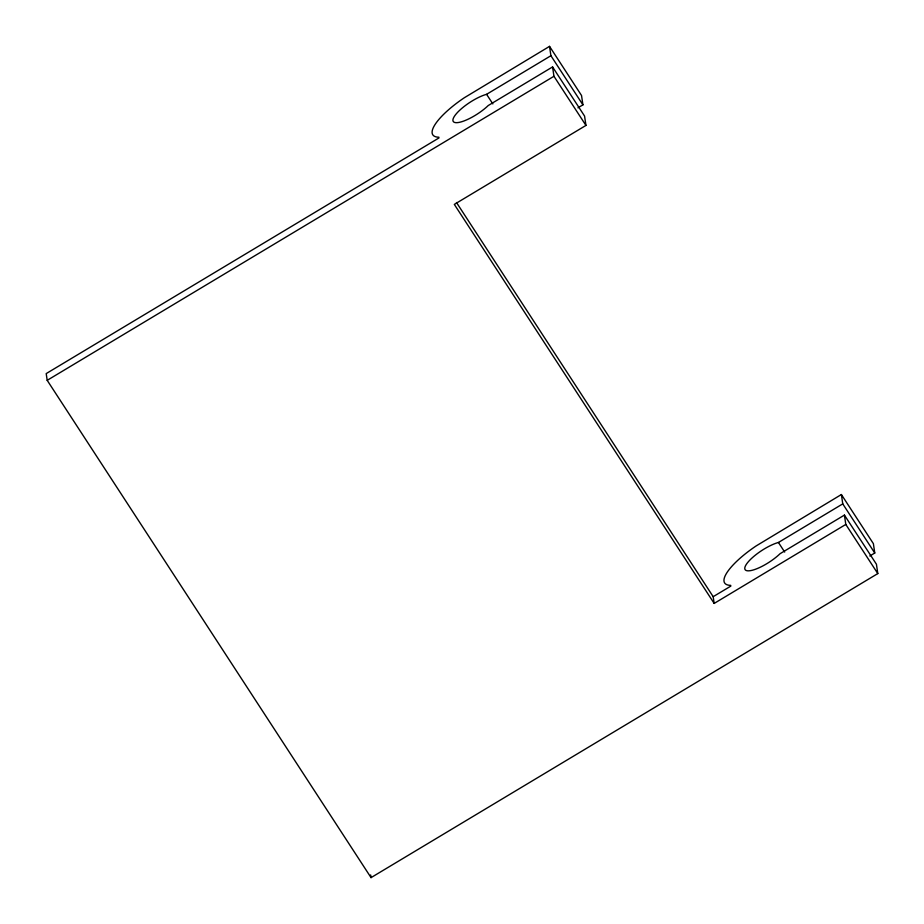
<?xml version="1.0" encoding="UTF-8"?>
<svg xmlns="http://www.w3.org/2000/svg" width="924" height="924" viewBox="0 0 924 924"><rect width="100%" height="100%" fill="white"/><g stroke="black" fill="none" stroke-linecap="round" stroke-linejoin="round"><path stroke-width="1.39" d="M577.962 107.831L582.917 104.862L581.531 95.507L549.537 46.373L464.298 97.759A48.88 13.837 -33.1 0 0 438.842 137.202L438.946 137.953L46.2 373.596L47.193 380.33L371.044 877.627L877.8 573.585L876.426 564.229L844.421 515.095L780.099 553.684A24.417 6.918 -33.1 0 1 751.316 570.478A24.417 6.918 -33.1 0 1 749.791 560.152A24.417 6.918 -33.1 0 1 778.435 542.469L842.757 503.88L841.383 494.536L756.155 545.922A48.88 13.837 -33.1 0 0 730.688 585.366L730.803 586.116L713.178 596.685L714.171 603.418L845.795 524.439L844.421 515.095M714.171 603.418L454.319 204.4L585.955 125.421L584.569 116.078L552.575 66.932L488.242 105.532A24.417 6.918 -33.1 0 1 459.459 122.315A24.417 6.918 -33.1 0 1 457.934 111.989A24.417 6.918 -33.1 0 1 486.59 94.317L550.912 55.717L549.537 46.373M47.193 380.33L553.95 76.276L552.575 66.932M869.819 555.994L874.762 553.014L873.388 543.67L841.383 494.536M550.912 55.717L582.917 104.862M842.757 503.88L874.762 553.014M553.95 76.276L585.955 125.421M845.795 524.439L877.8 573.585M486.59 94.317L492.839 103.904M778.435 542.469L784.684 552.067M456.479 202.506L713.178 596.685M370.651 874.936L371.044 877.627"/></g></svg>
